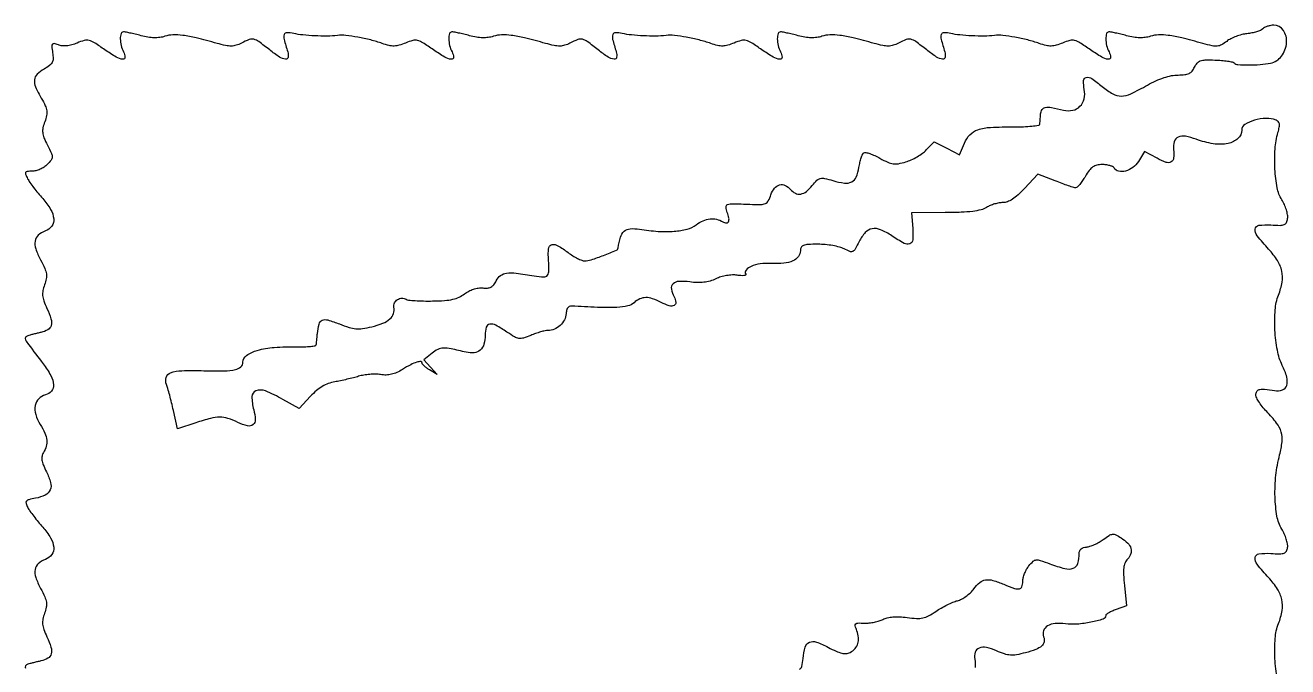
# Model space of a CAD drawing. Extents: x 0 to 381, y 0 to 387.
# Drawn here: x 0.4 to 380.9, y 193.7 to 387 of the extents above; entities that cross this region are included whole.
import ezdxf

# ---------------------------------------------------------------- set-up
doc = ezdxf.new("R2010")
doc.units = 0

msp = doc.modelspace()

# ---------------------------------------------------------------- linework, layer by layer
for points in [[(377.722995, 190.03058, -0.032614), (376.997952, 196.115342, -0.032586), (377.069395, 202.192295, -0.072961), (378.08615, 206.6849, 0.052602), (379.136407, 210.58385, 0.092962), (379.045491, 213.904096, 0.088749), (377.745247, 217.069076, 0.044498), (375.1, 220.507339, -0.018372), (371.655087, 224.531726, -0.192353), (371.04373, 226.571715, -0.354505), (372.137154, 227.698754, -0.045597), (375.75, 227.800082, 0.012243), (378.47674, 227.694762, 0.09088), (379.751987, 227.909917, 0.185573), (380.435679, 228.50399, 0.086917), (380.804615, 229.636023, 0.082149), (380.781164, 230.688628, 0.030317), (380.417304, 232.132758, 0.029064), (379.820812, 233.6912, 0.030968), (379.058353, 235.136023, -0.095019), (377.608298, 239.01166, -0.034954), (377.030365, 244.849636, -0.033674), (377.281456, 251.363459, -0.038361), (378.414209, 257.5, 0.038544), (379.148619, 261.486707, 0.099306), (378.878392, 264.389003, 0.091118), (377.487389, 267.110256, 0.029129), (374.504649, 270.56287, -0.024476), (373.151234, 272.100355, -0.030696), (372.061162, 273.655046, -0.031796), (371.334648, 275.028495, -0.158275), (371.240922, 275.884651, -0.122836), (371.685725, 276.806983, -0.177442), (372.461203, 277.25695, -0.073526), (373.884676, 277.296464, -0.009722), (376.879967, 276.879005, 0.125578), (379.240113, 277.096577, 0.236966), (380.530649, 278.444436, 0.143759), (380.562558, 280.943881, 0.044895), (379.219115, 284.485896, -0.067214), (377.722995, 289.03058, -0.032614), (376.997952, 295.115342, -0.032586), (377.069395, 301.192295, -0.072961), (378.08615, 305.6849, 0.052602), (379.136407, 309.58385, 0.092962), (379.045491, 312.904096, 0.088749), (377.745247, 316.069076, 0.044498), (375.1, 319.507339, -0.018372), (371.655087, 323.531726, -0.192353), (371.04373, 325.571715, -0.354505), (372.137154, 326.698754, -0.045597), (375.75, 326.800082, 0.011984), (378.53002, 326.691258, 0.096538), (379.782586, 326.915723, 0.191809), (380.452689, 327.538509, 0.075634), (380.821652, 328.766031, 0.079621), (380.801895, 329.869427, 0.0313), (380.440271, 331.351066, 0.030005), (379.840808, 332.934247, 0.032917), (379.071652, 334.384065, -0.093114), (377.674251, 338.00965, -0.031261), (376.99404, 343.665702, -0.031608), (377.030237, 349.689749, -0.052572), (377.909473, 354.684351, 0.02099), (378.30373, 356.314295, 0.087607), (378.324437, 357.320171, 0.15196), (378.003131, 357.975601, 0.112213), (377.327686, 358.42775, 0.101309), (374.34829, 358.922264, 0.061767), (370.814573, 358.348996, 0.067171), (367.922364, 357.063153, 0.260224), (367, 355.410914, -0.214094), (365.859103, 352.868562, -0.132539), (362.880467, 351.379365, -0.088419), (358.424654, 351.273774, -0.05308), (353.294501, 352.631631, 0.046514), (350.041551, 353.538391, 0.152271), (347.85142, 353.266902, 0.216712), (346.665103, 351.909996, 0.10057), (346.447445, 349.528224, -0.050146), (346.471012, 346.946029, -0.253513), (345.699324, 345.787601, -0.211519), (344.176519, 345.681302, -0.036217), (341.463403, 346.891617), (337.641687, 348.939935), (335.835542, 345.969967, -0.094031), (334.179248, 344.133617, -0.097062), (331.982929, 343.056706, -0.120001), (329.900819, 343.007766, -0.203195), (328.5, 344, 0.147514), (328.064094, 344.385652, 0.040002), (327.189693, 344.70625, 0.036845), (326.091307, 344.926402, 0.031049), (324.907258, 345, 0.056888), (323.333101, 344.820318, 0.095212), (322.11908, 344.282303, 0.078769), (321.042561, 343.250434, 0.029087), (319.867499, 341.5, -0.017066), (319.013523, 340.159356, -0.023893), (318.155197, 339.028125, -0.021675), (317.385852, 338.185891, -0.199394), (316.938244, 338, -0.076935), (316.37536, 338.087126, -0.004854), (314.778506, 338.610714, -0.007052), (312.882853, 339.28267, -0.005177), (310.799506, 340.079027), (305.524972, 342.158054), (301.512486, 337.816296, -0.019991), (299.567686, 335.873766, -0.040768), (297.868251, 334.545692, -0.053468), (296.357839, 333.768892, -0.098128), (295, 333.532238, 0.049784), (293.868387, 333.445605, 0.028093), (292.527535, 333.128732, 0.027786), (291.197689, 332.652633, 0.040465), (290.093736, 332.077572, -0.08015), (288.427665, 331.370881, -0.029567), (285.910124, 330.907327, -0.021586), (282.430784, 330.629052, -0.008354), (277.593736, 330.532602), (267.5, 330.5), (267.832511, 325.75, -0.0349), (267.832916, 322.274766, -0.30017), (266.93534, 321.101092, -0.215734), (265.21455, 321.25684, -0.020256), (261.516424, 323.553417, 0.048624), (258.172904, 325.375911, 0.144908), (255.608823, 325.669688, 0.167006), (253.524825, 324.518461, 0.070225), (251.706705, 321.831765, -0.013156), (250.513865, 319.5462, -0.15081), (249.789602, 318.85214, -0.210392), (248.912274, 318.80823, -0.02904), (247.206705, 319.575604, 0.05528), (245.806128, 320.119487, 0.020894), (243.752907, 320.574691, 0.020394), (241.458553, 320.887748, 0.023417), (239.25, 320.993839, 0.010706), (236.294973, 320.93403, 0.079023), (234.917218, 320.655654, 0.186974), (234.247849, 320.060514, 0.119147), (234, 319.035184, -0.16685), (233.391961, 317.263794, -0.125837), (231.753464, 315.994425, -0.080131), (229.01019, 315.297302, -0.033116), (225.169442, 315.210009, 0.042983), (221.869977, 315.069926, 0.068058), (219.142386, 314.331897, 0.115708), (217.614005, 313.216246, 0.326798), (217.516662, 311.97304, -0.427678), (217.448186, 311.710029, -0.097246), (216.958046, 311.550891, -0.047571), (216.073158, 311.528775, -0.021562), (214.920388, 311.659828, 0.051152), (213.48352, 311.737641, 0.029866), (211.767007, 311.551834, 0.029355), (210.029834, 311.151978, 0.039555), (208.522728, 310.577809, -0.040185), (206.753298, 309.906251, -0.040992), (204.910936, 309.531875, -0.037766), (202.901476, 309.445332, -0.025946), (200.627728, 309.637547, 0.044097), (197.385887, 309.793532, 0.182808), (195.613077, 309.040484, 0.25059), (195.10882, 307.500421, 0.079354), (195.925701, 305.138829, -0.092609), (196.458249, 303.457269, -0.331696), (195.933093, 302.536948, -0.183617), (194.456508, 302.465251, -0.040667), (192.079028, 303.459133, 0.036252), (189.461308, 304.580659, 0.086326), (187.378932, 304.916886, 0.106072), (185.577144, 304.50735, 0.07532), (183.844346, 303.359135, -0.132938), (181.979442, 302.408921, -0.037425), (178.713743, 301.975003, -0.024088), (173.773065, 301.929961, -0.00664), (166.01161, 302.336498, 0.044776), (164.748154, 302.30632, 0.150423), (163.998507, 301.978733, 0.154506), (163.574487, 301.292725, 0.048045), (163.390014, 300.080476, -0.106861), (162.878146, 298.215827, -0.085325), (161.611855, 296.55377, -0.084754), (159.854076, 295.401142, -0.103186), (157.930994, 295, 0.053915), (157.051661, 294.904905, 0.014984), (155.704697, 294.567536, 0.014942), (154.193466, 294.091326, 0.015159), (152.720733, 293.527781, -0.024409), (150.530179, 292.735679, -0.109637), (149.179882, 292.62775, -0.097504), (147.831616, 293.094143, -0.017202), (145.5542, 294.527781, 0.023182), (142.231294, 296.564507, 0.161581), (140.38351, 296.906726, 0.295879), (139.339112, 296.004293, 0.07083), (139, 293.622445, -0.068936), (138.62512, 290.916333, -0.141366), (137.504529, 289.113696, -0.155778), (135.683214, 288.290115, -0.089471), (133.255746, 288.442922, 0.008674), (128.709777, 289.478529, 0.05817), (126.406751, 289.687355, 0.104636), (124.736314, 289.288657, 0.059532), (122.971131, 288.177707), (120.517375, 286.190776), (122.508688, 283.953734), (124.5, 281.716692), (122.25, 283.098893, -0.020134), (121.388334, 283.677249, -0.027078), (120.660937, 284.272169, -0.026418), (120.129265, 284.811462, -0.18338), (120, 285.152063, 0.397172), (119.567352, 285.610805, 0.092262), (118.412263, 285.465108, 0.045256), (116.566593, 284.684931, 0.016791), (114.122767, 283.272819, -0.032797), (112.397098, 282.348005, -0.048391), (110.772262, 281.792023, -0.051942), (109.161634, 281.582779, -0.046603), (107.481013, 281.696794, 0.037332), (105.987774, 281.8259, 0.02172), (104.18896, 281.768647, 0.021631), (102.381661, 281.553464, 0.033909), (100.858246, 281.197484, -0.011164), (99.294706, 280.756302, -0.006033), (97.352113, 280.279628, -0.006006), (95.361066, 279.841599, -0.009416), (93.638309, 279.517941, 0.046697), (91.702386, 279.002523, 0.046151), (89.887644, 278.135358, 0.042347), (88.132927, 276.875623, 0.029482), (86.374926, 275.183734), (82.973234, 271.5), (77.986095, 274.25, 0.027844), (72.759504, 276.763507, 0.185888), (69.925781, 276.83437, 0.31841), (68.697355, 275.083097, 0.065661), (69.238123, 271.130108, -0.051669), (69.730233, 268.153482, -0.243475), (69.050661, 266.619634, -0.235614), (67.382266, 266.258281, -0.048908), (64.476086, 267.310013, 0.033787), (61.419641, 268.521666, 0.080331), (59.009119, 268.884884, 0.062527), (56.256396, 268.509158, 0.014529), (51.773366, 267.173303), (46.23628, 265.346606), (45.022779, 270.923303, 0.005724), (44.495913, 273.217789, 0.005718), (43.916468, 275.500476, 0.005608), (43.365479, 277.481757, 0.022425), (42.960677, 278.674063, -0.168304), (42.876693, 280.845391, -0.233709), (44.187774, 282.2415, -0.083091), (47.531682, 282.890904, -0.013168), (54.23936, 282.888763, 0.008788), (60.457316, 282.832316, 0.051256), (63.706948, 283.194251, 0.128301), (65.36821, 284.035087, 0.214983), (66, 285.436572, -0.248228), (67.088243, 287.493525, -0.080088), (70.313336, 289.002863, -0.051778), (75.415061, 289.901856, -0.023028), (82.25, 290.072161, 0.01267), (84.461341, 290.081452, 0.020419), (86.340076, 290.213881, 0.015471), (87.811845, 290.424504, 0.328718), (88.099193, 290.725304, 0.005848), (88.151412, 291.174802, 0.001), (88.23897, 292.030606, 0.001091), (88.337592, 293.036056, 0.000973), (88.435737, 294.081014, -0.03958), (88.929722, 296.94466, -0.231886), (89.89198, 298.074065, -0.176085), (91.571398, 298.176343, -0.021927), (95.085083, 296.966463, 0.018277), (97.974731, 295.947819, 0.054019), (100.036867, 295.541748, 0.057625), (102.063442, 295.599775, 0.023027), (104.794879, 296.124498, 0.033862), (108.134614, 297.170557, 0.087548), (110.284856, 298.476741, 0.130523), (111.36216, 300.083357, 0.131082), (111.49807, 302.010022, -0.159785), (111.661353, 303.292494, -0.138723), (112.557506, 304.315871, -0.135086), (113.877714, 304.734909, -0.149185), (115.170532, 304.394605, 0.114821), (115.873015, 304.157957, 0.008306), (117.928798, 303.993805, 0.011286), (120.413038, 303.893147, 0.008287), (123.170093, 303.889419, 0.013314), (126.780578, 304.040597, 0.038165), (129.263124, 304.40252, 0.053243), (131.147427, 305.042568, 0.058237), (132.793333, 306.052076, -0.045423), (134.055921, 306.871606, -0.04318), (135.466906, 307.465906, -0.044738), (136.903163, 307.791487, -0.059574), (138.240094, 307.810868, 0.046276), (139.688706, 307.793448, 0.103448), (140.74, 308.103308, 0.104841), (141.570343, 308.805124, 0.048372), (142.329638, 310.00685, -0.115484), (143.621808, 311.551031, -0.129965), (145.411715, 312.27756, -0.063445), (148.30772, 312.27867, -0.010921), (153.75, 311.466289, 0.026989), (156.697866, 311.122628, 0.264822), (157.780206, 311.653044, 0.155678), (158.200496, 313.069249, 0.008578), (158.024699, 317.75, -0.070929), (158.225377, 320.052809, -0.314105), (159.181491, 320.914596, -0.167593), (160.9243, 320.548163, -0.024079), (164, 318.5, 0.019506), (165.408984, 317.543025, 0.021688), (166.840342, 316.734375, 0.021661), (168.110123, 316.155761, 0.09636), (168.910847, 316, 0.07839), (170.948427, 316.321425, 0.01305), (174.700217, 317.644421, 0.007128), (178.533827, 319.172816, 0.269565), (179.076511, 319.885858, -0.041848), (179.753551, 323.100298, -0.140376), (180.903723, 324.894071, -0.16215), (182.71657, 325.660956, -0.061308), (185.5, 325.539058, 0.023714), (191.097875, 324.870839, 0.037375), (195.934466, 324.886932, 0.044924), (199.853646, 325.550932, 0.09504), (202.621048, 326.87795, -0.053796), (204.70991, 328.099464, -0.078449), (206.764139, 328.657127, -0.086204), (208.7425, 328.531375, -0.08093), (210.61052, 327.748256, 0.120682), (211.656921, 327.403496, 0.311255), (212.310822, 327.782625, 0.159613), (212.449731, 328.885331, 0.043046), (211.960907, 330.602823, -0.067147), (211.581012, 332.230966, -0.343483), (212.047038, 332.963537, -0.092064), (213.541627, 333.203036, -0.004145), (218.769369, 333.030418, 0.011534), (222.062703, 332.970373, 0.105528), (223.454334, 333.274438, 0.164867), (224.315721, 334.080429, 0.039117), (225.117194, 335.906339, -0.083356), (226.215118, 337.90771, -0.160907), (227.723339, 338.903696, -0.180184), (229.401795, 338.748855, -0.107799), (231, 337.5, 0.107107), (232.472881, 336.345822, 0.159221), (234.083152, 336.126316, 0.125185), (235.799805, 336.912327, 0.054856), (237.576896, 338.698896, -0.027658), (238.978242, 340.269718, -0.138473), (239.996368, 340.841705, -0.115721), (241.256957, 340.849581, -0.016734), (243.759789, 340.190115, 0.039069), (247.269224, 339.431099, 0.150831), (249.44282, 339.791929, 0.17912), (250.816658, 341.259553, 0.059911), (251.636989, 344.131315, -0.018134), (251.940454, 345.669162, -0.023397), (252.335302, 347.053344, -0.022187), (252.760021, 348.151529, -0.152114), (253.135562, 348.583782, -0.20095), (253.693743, 348.672119, -0.02407), (254.916967, 348.310034, -0.025638), (256.391567, 347.708735, -0.018397), (257.974205, 346.894341, 0.020654), (260.308963, 345.706214, 0.073165), (261.91868, 345.23747, 0.079751), (263.521004, 345.272525, 0.027521), (265.779881, 345.815905, 0.035396), (267.419875, 346.436687, 0.024688), (269.173557, 347.354109, 0.025002), (270.775735, 348.406893, 0.04635), (271.940631, 349.436805), (274.26149, 351.907246), (278.112683, 349.942513), (281.963876, 347.977781), (283.416041, 351.453299, -0.092792), (285.099455, 354.018074, -0.12159), (287.461495, 355.508572, -0.067882), (291.279061, 356.224454, -0.013441), (298.25, 356.384357, 0.009962), (301.230017, 356.431973, 0.016101), (303.760156, 356.604545, 0.009985), (305.795161, 356.850482, 0.331347), (306.125, 357.176885, 0.01311), (306.182157, 357.633633, 0.002899), (306.255008, 358.419148, 0.003011), (306.328491, 359.328224, 0.002896), (306.392048, 360.25, -0.12457), (306.824283, 361.595127, -0.213724), (307.785007, 362.23965, -0.08941), (309.62057, 362.223954, -0.013004), (313.285041, 361.431773, 0.110961), (316.039559, 361.38249, 0.145668), (318.244677, 362.565563, 0.141795), (319.48234, 364.792016, 0.103135), (319.539599, 367.640612, -0.053157), (319.324489, 370.349899, -0.357802), (320.145184, 371.296644, -0.19596), (321.816936, 370.926952, -0.022841), (324.926053, 368.561781, 0.04198), (328.166966, 366.286542, 0.140282), (330.659726, 365.651532, 0.103844), (333.542483, 366.345558, 0.017653), (338.587172, 368.962287, -0.021882), (341.113382, 370.24567, -0.02715), (343.569277, 371.203888, -0.030023), (345.845542, 371.803795, -0.049456), (347.824336, 372, 0.026666), (349.831481, 372.10712, 0.084795), (351.119702, 372.471734, 0.110466), (352.020985, 373.178543, 0.064635), (352.749102, 374.348683, -0.068913), (353.540928, 375.597373, -0.133096), (354.508109, 376.26392, -0.079584), (356.018425, 376.538667, -0.014072), (358.906601, 376.518366, -0.011767), (360.904018, 376.400976, -0.016033), (362.696274, 376.195227, -0.012864), (364.155975, 375.941519, -0.147961), (364.663651, 375.669682, 0.180345), (365.80505, 375.148223, 0.016153), (369.006664, 375.022054, 0.021683), (372.543628, 375.150412, 0.029449), (375.707175, 375.591435, 0.18706), (378.978297, 377.675409, 0.138365), (380.498813, 381.73065, 0.168352), (379.550514, 385.447085, 0.251986), (376.664816, 387, 0.042681), (375.717039, 386.918948, 0.036315), (374.742402, 386.677112, 0.037889), (373.883771, 386.322604, 0.079693), (373.300808, 385.900808, -0.095663), (372.639318, 385.453432, -0.026569), (371.457943, 385.021146, -0.025794), (370.041363, 384.665339, -0.02448), (368.57077, 384.449761, 0.039002), (366.99902, 384.172557, 0.027002), (365.277179, 383.62759, 0.027326), (363.669906, 382.919145, 0.04922), (362.45718, 382.144978, -0.038738), (360.887256, 381.095919, -0.106451), (359.621167, 380.704913, -0.076323), (358.067546, 380.805908, -0.013624), (355.237218, 381.512087, 0.007302), (348.914841, 383.174729, 0.026786), (344.850613, 383.952118, 0.042813), (341.910347, 384.098842, 0.071631), (339.478526, 383.659509, -0.048148), (337.935801, 383.305557, -0.038885), (336.237443, 383.21788, -0.034666), (334.360227, 383.397618, -0.02415), (332.279136, 383.847829, 0.005242), (330.557447, 384.289024, 0.006515), (328.947191, 384.66155, 0.005394), (327.590681, 384.941512, 0.048222), (326.985649, 385, 0.32857), (326.269056, 384.472107, 0.076098), (326.032684, 382.898146, 0.059822), (326.281746, 380.872539, 0.062469), (327.002704, 378.994947, -0.112767), (327.451943, 377.351367, -0.458738), (326.790355, 376.731528, -0.10816), (324.815341, 377.392268, -0.017595), (321.399185, 379.598882, 0.010043), (318.225014, 381.717796, 0.082355), (316.630224, 382.399951, 0.125246), (315.181555, 382.386413, 0.034886), (313.016429, 381.648955, -0.028313), (311.086959, 380.963357, -0.066231), (309.57618, 380.731107, -0.064389), (308.031377, 380.89912, -0.025568), (305.981942, 381.506371, 0.022818), (302.488824, 382.562312, 0.017802), (298.612657, 383.397938, 0.017799), (295.00827, 383.910057, 0.052), (292.5, 383.914168, -0.022831), (289.366878, 383.736604, -0.013953), (285.663476, 383.799372, -0.013983), (282.063743, 384.061951, -0.029107), (279.286594, 384.507209, 0.051756), (277.242009, 384.740796, 0.327781), (276.441551, 384.16552, 0.145245), (276.404858, 382.736748, 0.011134), (277.498644, 379.004272, -0.11732), (277.620535, 377.354736, -0.397581), (276.840828, 376.756882, -0.121514), (275.035048, 377.404884, -0.020766), (272.0596, 379.564794, 0.008883), (268.775997, 382.069642, 0.099773), (267.295476, 382.757639, 0.151441), (265.906347, 382.667949, 0.028384), (263.552604, 381.611669, -0.044361), (261.94975, 380.952967, -0.072591), (260.501874, 380.724767, -0.054848), (258.782087, 380.894175, -0.015898), (256.188297, 381.527731, 0.007323), (249.890306, 383.180992, 0.026805), (245.838438, 383.953824, 0.042802), (242.905452, 384.098603, 0.071502), (240.478526, 383.659509, -0.048148), (238.935801, 383.305557, -0.038885), (237.237443, 383.21788, -0.034666), (235.360227, 383.397618, -0.02415), (233.279136, 383.847829, 0.005242), (231.557447, 384.289024, 0.006515), (229.947191, 384.66155, 0.005394), (228.590681, 384.941512, 0.048222), (227.985649, 385, 0.32857), (227.269056, 384.472107, 0.076098), (227.032684, 382.898146, 0.059822), (227.281746, 380.872539, 0.062469), (228.002704, 378.994947, -0.112767), (228.451943, 377.351367, -0.458738), (227.790355, 376.731528, -0.10816), (225.815341, 377.392268, -0.017595), (222.399185, 379.598882, 0.010043), (219.225014, 381.717796, 0.082355), (217.630224, 382.399951, 0.125246), (216.181555, 382.386413, 0.034886), (214.016429, 381.648955, -0.028313), (212.086959, 380.963357, -0.066231), (210.57618, 380.731107, -0.064389), (209.031377, 380.89912, -0.025568), (206.981942, 381.506371, 0.022818), (203.488824, 382.562312, 0.017802), (199.612657, 383.397938, 0.017799), (196.00827, 383.910057, 0.052), (193.5, 383.914168, -0.022831), (190.366878, 383.736604, -0.013953), (186.663476, 383.799372, -0.013983), (183.063743, 384.061951, -0.029107), (180.286594, 384.507209, 0.051756), (178.242009, 384.740796, 0.327781), (177.441551, 384.16552, 0.145245), (177.404858, 382.736748, 0.011134), (178.498644, 379.004272, -0.11732), (178.620535, 377.354736, -0.397581), (177.840828, 376.756882, -0.121514), (176.035048, 377.404884, -0.020766), (173.0596, 379.564794, 0.008883), (169.775997, 382.069642, 0.099773), (168.295476, 382.757639, 0.151441), (166.906347, 382.667949, 0.028384), (164.552604, 381.611669, -0.044361), (162.94975, 380.952967, -0.072591), (161.501874, 380.724767, -0.054848), (159.782087, 380.894175, -0.015898), (157.188297, 381.527731, 0.007323), (150.890306, 383.180992, 0.026805), (146.838438, 383.953824, 0.042802), (143.905452, 384.098603, 0.071502), (141.478526, 383.659509, -0.048148), (139.935801, 383.305557, -0.038885), (138.237443, 383.21788, -0.034666), (136.360227, 383.397618, -0.02415), (134.279136, 383.847829, 0.005242), (132.557447, 384.289024, 0.006515), (130.947191, 384.66155, 0.005394), (129.590681, 384.941512, 0.048222), (128.985649, 385, 0.32857), (128.269056, 384.472107, 0.076098), (128.032684, 382.898146, 0.059822), (128.281746, 380.872539, 0.062469), (129.002704, 378.994947, -0.112767), (129.451943, 377.351367, -0.458738), (128.790355, 376.731528, -0.10816), (126.815341, 377.392268, -0.017595), (123.399185, 379.598882, 0.010043), (120.225014, 381.717796, 0.082355), (118.630224, 382.399951, 0.125246), (117.181555, 382.386413, 0.034886), (115.016429, 381.648955, -0.028313), (113.086959, 380.963357, -0.066231), (111.57618, 380.731107, -0.064389), (110.031377, 380.89912, -0.025568), (107.981942, 381.506371, 0.022818), (104.488824, 382.562312, 0.017802), (100.612657, 383.397938, 0.017799), (97.00827, 383.910057, 0.052), (94.5, 383.914168, -0.022831), (91.366878, 383.736604, -0.013953), (87.663476, 383.799372, -0.013983), (84.063743, 384.061951, -0.029107), (81.286594, 384.507209, 0.051756), (79.242009, 384.740796, 0.327781), (78.441551, 384.16552, 0.145245), (78.404858, 382.736748, 0.011134), (79.498644, 379.004272, -0.11732), (79.620535, 377.354736, -0.397581), (78.840828, 376.756882, -0.121514), (77.035048, 377.404884, -0.020766), (74.0596, 379.564794, 0.008883), (70.775997, 382.069642, 0.099773), (69.295476, 382.757639, 0.151441), (67.906347, 382.667949, 0.028384), (65.552604, 381.611669, -0.044361), (63.94975, 380.952967, -0.072591), (62.501874, 380.724767, -0.054848), (60.782087, 380.894175, -0.015898), (58.188297, 381.527731, 0.007323), (51.890306, 383.180992, 0.026805), (47.838438, 383.953824, 0.042802), (44.905452, 384.098603, 0.071502), (42.478526, 383.659509, -0.048148), (40.935801, 383.305557, -0.038885), (39.237443, 383.21788, -0.034666), (37.360227, 383.397618, -0.02415), (35.279136, 383.847829, 0.005242), (33.557447, 384.289024, 0.006515), (31.947191, 384.66155, 0.005394), (30.590681, 384.941512, 0.048222), (29.985649, 385, 0.32857), (29.269056, 384.472107, 0.076098), (29.032684, 382.898146, 0.059822), (29.281746, 380.872539, 0.062469), (30.002704, 378.994947, -0.112767), (30.451943, 377.351367, -0.458738), (29.790355, 376.731528, -0.10816), (27.815341, 377.392268, -0.017595), (24.399185, 379.598882, 0.010013), (21.219648, 381.721647, 0.082723), (19.626805, 382.40181, 0.125402), (18.177169, 382.385865, 0.034395), (15.998394, 381.641371, -0.03076), (14.390086, 381.078733, -0.042703), (12.891469, 380.791031, -0.048528), (11.538, 380.781101, -0.068526), (10.364495, 381.051519, 0.029469), (9.060555, 381.461171, 0.304687), (8.556892, 381.279587, 0.186718), (8.384312, 380.64135, 0.012057), (8.636801, 378.698147, -0.036451), (8.781851, 376.899138, -0.123294), (8.506337, 375.762295, -0.11554), (7.715332, 374.847908, -0.030098), (6.065516, 373.79651, 0.06589), (3.95826, 372.231512, 0.178569), (3.166063, 370.578894, 0.127407), (3.514016, 368.420888, 0.027237), (5.240234, 365.003744, -0.019178), (6.429412, 362.741016, -0.074958), (6.888664, 361.234477, -0.090864), (6.838909, 359.81255, -0.036195), (6.281517, 357.934867, 0.035716), (5.729858, 356.082988, 0.082053), (5.651034, 354.634898, 0.069992), (6.041413, 353.100408, 0.02072), (7.054741, 350.892699, -0.009808), (8.289567, 348.350252, -0.110329), (8.525043, 347.260162, -0.166394), (8.210579, 346.362024, -0.029719), (7.013458, 345.013458, -0.053694), (6.056577, 344.242646, -0.038545), (4.846743, 343.591453, -0.039117), (3.582413, 343.146303, -0.065176), (2.464816, 343, 0.020663), (0.991271, 342.939079, 0.240979), (0.516659, 342.644436, 0.240207), (0.477089, 342.086427, 0.02054), (1.109133, 340.75, 0.031154), (1.785889, 339.634012, 0.0099), (2.927888, 338.058529, 0.00984), (4.273096, 336.348987, 0.010803), (5.644317, 334.747119, -0.047439), (8.044079, 331.488574, -0.114268), (8.95918, 328.655414, -0.175757), (8.369411, 326.465669, -0.150222), (6.474374, 324.990257, 0.089145), (4.321708, 323.696542, 0.173399), (3.358045, 321.96746, 0.125886), (3.560989, 319.596526, 0.037994), (5.01957, 316.257037, -0.016574), (6.257453, 313.724261, -0.065686), (6.752254, 312.067814, -0.086979), (6.730873, 310.586106, -0.04327), (6.220382, 308.772903, 0.040155), (5.712579, 307.011322, 0.075066), (5.637783, 305.532652, 0.06227), (6.004313, 303.921515, 0.020447), (6.928438, 301.666666, -0.031668), (8.138608, 298.514181, -0.137055), (8.199766, 296.529371, -0.201125), (7.237703, 295.233335, -0.080383), (5.139699, 294.407845, 0.004146), (4.029062, 294.156301, 0.003653), (2.874792, 293.875879, 0.003671), (1.837589, 293.607749, 0.011072), (1.136188, 293.404188, 0.182949), (0.494618, 292.899546, 0.267175), (0.480414, 292.198028, 0.035414), (1.397581, 290.775617, 0.001011), (5.75, 284.996867, -0.034758), (8.092197, 281.406785, -0.107254), (8.929617, 278.649782, -0.194885), (8.331676, 276.742157, -0.160405), (6.51523, 275.593178, 0.137212), (4.453681, 274.416572, 0.151248), (3.396687, 272.382441, 0.117696), (3.54632, 269.679707, 0.066084), (4.899346, 266.662861, -0.030866), (6.30772, 264.034231, -0.078906), (6.887809, 261.959726, -0.098902), (6.735029, 260.100395, -0.069888), (5.880661, 258.180516, 0.0876), (5.441601, 257.092303, 0.091555), (5.411393, 255.936862, 0.060655), (5.823866, 254.489502, 0.018242), (6.79103, 252.409615, -0.050802), (8.042207, 249.185962, -0.166658), (7.903596, 246.937566, -0.185365), (6.442704, 245.395641, -0.065183), (3.494967, 244.433078, 0.014761), (1.46731, 243.990362, 0.159039), (0.764899, 243.550064, 0.258584), (0.638842, 242.892333, 0.041444), (1.16647, 241.642865, 0.032118), (1.819224, 240.570081, 0.00968), (2.94473, 239.027058, 0.009657), (4.277311, 237.341136, 0.01035), (5.644317, 235.747119, -0.047439), (8.044079, 232.488574, -0.114268), (8.95918, 229.655414, -0.175757), (8.369411, 227.465669, -0.150222), (6.474374, 225.990257, 0.089145), (4.321708, 224.696542, 0.173399), (3.358045, 222.96746, 0.125886), (3.560989, 220.596526, 0.037994), (5.01957, 217.257037, -0.016574), (6.257453, 214.724261, -0.065686), (6.752254, 213.067814, -0.086979), (6.730873, 211.586106, -0.04327), (6.220382, 209.772903, 0.040155), (5.712579, 208.011322, 0.075066), (5.637783, 206.532652, 0.06227), (6.004313, 204.921515, 0.020447), (6.928438, 202.666666, -0.031668), (8.138608, 199.514181, -0.137055), (8.199766, 197.529371, -0.201125), (7.237703, 196.233335, -0.080383), (5.139699, 195.407845, 0.004146), (4.029062, 195.156301, 0.003653), (2.874792, 194.875879, 0.003671), (1.837589, 194.607749, 0.011072), (1.136188, 194.404188, 0.182949), (0.494618, 193.899546, 0.267175), (0.480414, 193.198028, 0.035414)], [(233.673616, 192.88344, 0.257645), (234.429611, 193.733089, 0.034955), (234.805828, 196.173888, -0.048692), (235.424065, 199.564457, -0.223958), (236.70412, 201.028915, -0.191976), (238.804325, 201.097207, -0.035479), (242.411264, 199.496124, 0.016381), (244.773719, 198.337601, 0.048393), (246.484063, 197.758524, 0.073477), (247.814682, 197.64775, 0.107351), (248.9417, 197.968799, 0.082108), (250.455797, 199.132406, 0.111498), (251.323868, 200.615248, 0.103985), (251.50434, 202.408171, 0.064192), (251.008803, 204.476847, -0.02586), (250.532062, 205.956918, -0.265653), (250.690776, 206.554966, -0.195632), (251.336999, 206.832531, -0.014222), (253.315397, 206.814459, 0.034246), (254.725498, 206.858029, 0.024672), (256.283004, 207.091333, 0.025067), (257.748929, 207.462751, 0.048319), (258.865732, 207.928142, -0.065991), (260.177271, 208.421218, -0.038002), (261.848127, 208.676902, -0.032258), (263.841423, 208.699603, -0.020896), (266.137956, 208.481026, 0.020713), (268.984718, 208.209027, 0.066293), (270.881673, 208.358347, 0.071213), (272.599255, 208.991417, 0.026492), (274.800766, 210.336002, -0.019566), (276.423111, 211.357963, -0.015788), (278.239273, 212.330035, -0.016073), (279.974895, 213.121243, -0.038998), (281.311652, 213.560704, 0.062646), (282.542559, 214.030768, 0.033798), (283.922014, 214.890799, 0.033066), (285.229367, 215.972375, 0.044249), (286.249711, 217.123882, -0.057806), (288.040999, 219.038535, -0.139148), (289.792234, 219.834641, -0.108867), (291.983506, 219.688198, -0.028049), (295.345757, 218.5, 0.013743), (298.524823, 217.273188, 0.124842), (299.993279, 217.137098, 0.282894), (300.747117, 217.781601, 0.078171), (301, 219.389216, -0.061559), (301.133629, 220.470474, -0.033035), (301.546939, 221.752041, -0.032333), (302.149076, 223.022271, -0.043365), (302.861921, 224.077807, -0.033465), (304.121301, 225.436279, -0.166366), (305.055273, 225.860796, -0.105995), (306.274391, 225.72084, -0.009827), (309.145354, 224.688591, 0.027089), (313.670231, 223.23593, 0.15147), (316.183371, 223.347017, 0.238502), (317.551733, 224.793325, 0.07249), (318, 227.868983, -0.108893), (318.155951, 228.576566, -0.10792), (318.595161, 229.155677, -0.094113), (319.292686, 229.554355, -0.064185), (320.189622, 229.739331, 0.062211), (321.230319, 229.949692, 0.025218), (322.57951, 230.479422, 0.02448), (323.99056, 231.20243, 0.028552), (325.250625, 232.027174, -0.018331), (327.03917, 233.250734, -0.118628), (328.066493, 233.599375, -0.139726), (329.059139, 233.411931, -0.028945), (330.614747, 232.516772, -0.048082), (332.632326, 230.898108, -0.124242), (333.603003, 229.319716, -0.161798), (333.576692, 227.741835, -0.099848), (332.618979, 226.13147, 0.082781), (331.843817, 224.923116, 0.070855), (331.449244, 223.461786, 0.044512), (331.380844, 221.407429, 0.012116), (331.640392, 218.16644), (332.285389, 211.995448), (329.142694, 210.899899, 0.019756), (327.938758, 210.426087, 0.028783), (326.923166, 209.90765, 0.028168), (326.175968, 209.41182, 0.236415), (326, 209.060462, -0.328807), (325.213945, 207.994379, -0.025242), (321.549411, 207.060086, -0.031818), (317.394622, 206.493433, -0.052085), (313.846959, 206.607498, 0.055628), (310.723393, 206.685838, 0.114211), (308.408059, 205.935221, 0.177498), (307.25954, 204.510639, 0.175156), (307.295604, 202.672051, -0.141563), (307.424261, 201.164771, -0.165546), (306.70872, 199.927204, -0.090502), (304.942228, 198.873245, -0.024027), (301.80326, 197.869866, -0.019671), (299.101551, 197.260019, -0.062526), (297.256521, 197.153292, -0.065786), (295.493448, 197.507916, -0.023444), (293.100274, 198.454783, 0.052407), (290.052307, 199.461179, 0.147523), (287.837978, 199.286474, 0.225217), (286.65262, 198.029509, 0.126493), (286.521118, 195.890343, -0.067698), (286.656787, 193.428931, -0.208334)]]:
    msp.add_lwpolyline(points, format="xyb")

doc.saveas('drawing.dxf')
